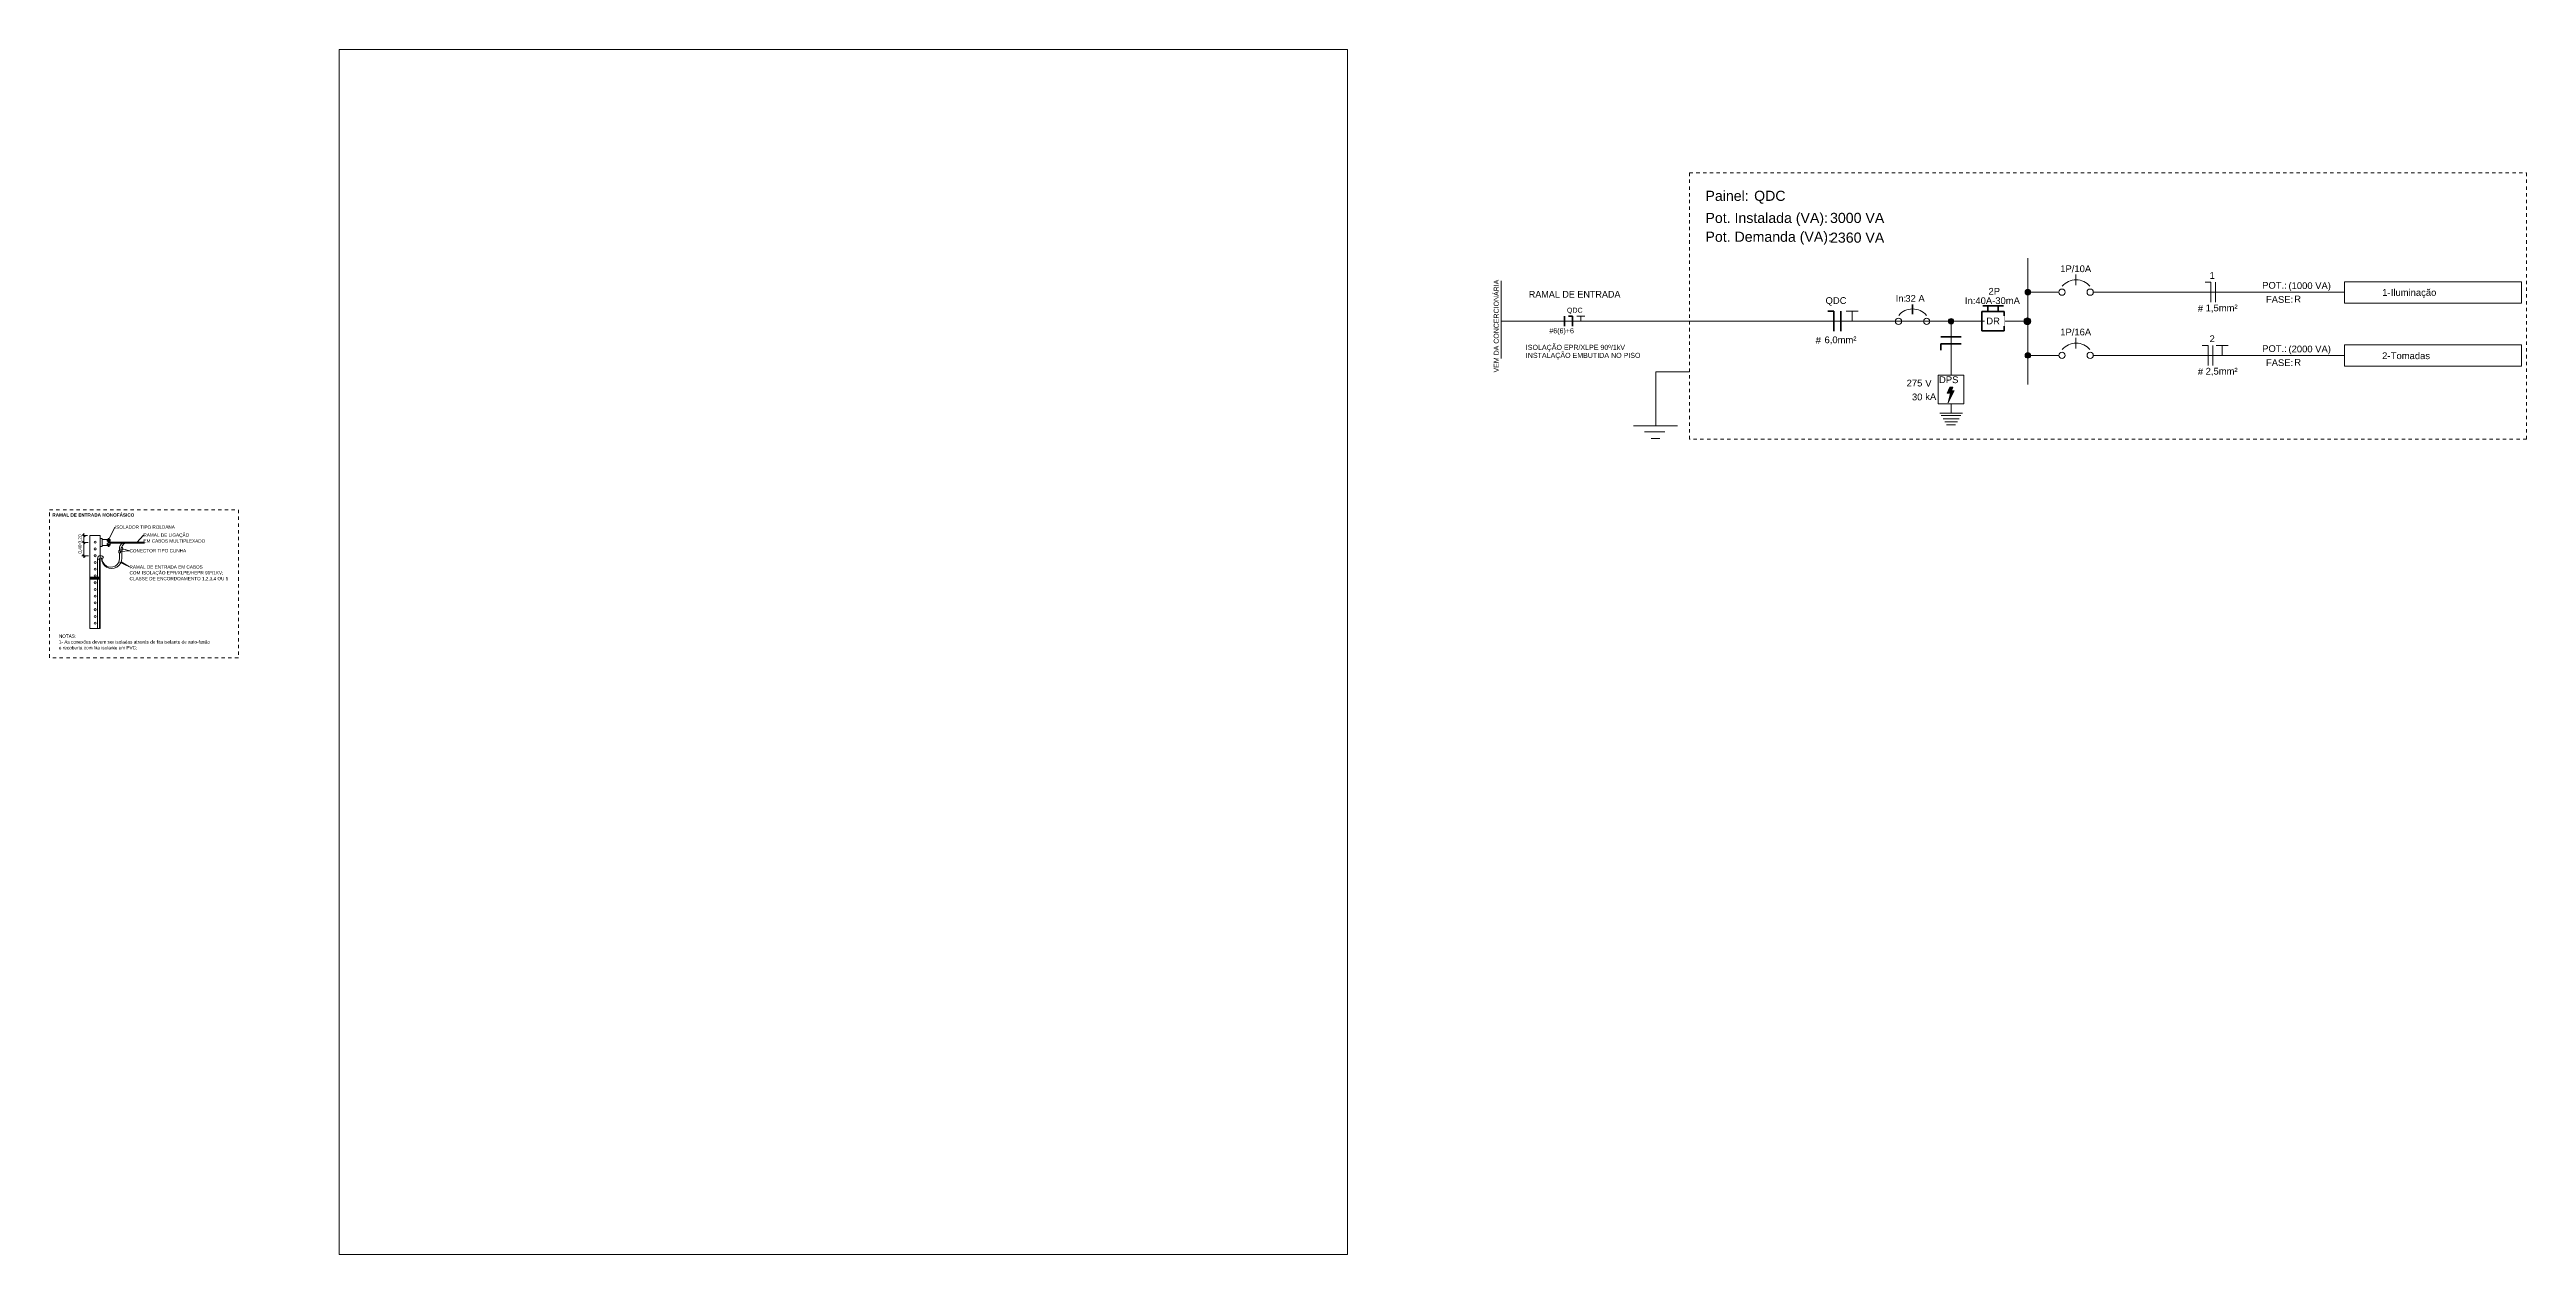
# Model space of a CAD drawing. Header units: metres. Extents: x 4 to 151, y -16 to 34.
# Drawn here: x 77.4 to 150.8, y -16.2 to 19.5 of the extents above; entities that cross this region are included whole.
import ezdxf

# ---------------------------------------------------------------- set-up
doc = ezdxf.new("R2010")
doc.units = ezdxf.units.M
for name, pattern in [('Hidden', [0.007144, 0.004763, -0.002381]), ('Overhead', [0.003969, 0.002381, -0.001587]), ('Tracejada', [0.00635, 0.003175, -0.003175])]:
    doc.linetypes.add(name, pattern=pattern)
for name, color, linetype, lineweight in [('A-ANNO-DIMS', 7, 'Continuous', 9), ('A-ANNO-DIMS-50', 7, 'Continuous', 9), ('A-ANNO-NOTE', 7, 'Continuous', 9), ('A-DETL', 7, 'Continuous', 9), ('A-DETL-GENF', 7, 'Continuous', 9), ('A-DETL-WIDE', 7, 'Continuous', 70), ('A-FLOR-OVHD', 7, 'Overhead', 9), ('E-WIRE-IDEN', 7, 'Continuous', 9), ('G-ANNO-REFR', 7, 'Tracejada', 9), ('G-ANNO-TEXT', 7, 'Continuous', 9)]:
    doc.layers.add(name, color=color, linetype=linetype, lineweight=lineweight)
doc.layers.add('A-DETL-THIN', color=7, linetype='Continuous', lineweight=20, true_color=0xc0c0c0)
doc.styles.add('Arial_1', font='arial.ttf', dxfattribs={"height": 0.2})
doc.styles.add('Arial_2', font='arial.ttf', dxfattribs={"height": 0.15})
doc.styles.add('Arial_3', font='arial.ttf', dxfattribs={"height": 0.002})
doc.styles.add('Arial_4', font='arial.ttf', dxfattribs={"height": 0.003})
doc.styles.add('Arial_5', font='arial.ttf', dxfattribs={"height": 0.3})
doc.styles.add('Century Gothic', font='GOTHIC.TTF', dxfattribs={"height": 0.1})
doc.styles.add('Century Gothic_3', font='GOTHIC.TTF', dxfattribs={"height": 0.2})
doc.styles.add('Century Gothic_5', font='GOTHIC.TTF', dxfattribs={"height": 0.15})
doc.styles.add('Century Gothic_B', font='GOTHICB.TTF', dxfattribs={"height": 0.1})
doc.dimstyles.new('Diagonal_-_2_0mm_Century_Gothic', dxfattribs={"dimscale": 0.3048, "dimtxt": 0.104417, "dimasz": 0.246063, "dimexe": 0.213255, "dimexo": 0.738189, "dimgap": 0.131234, "dimtad": 1, "dimrnd": 0.01, "dimzin": 0, "dimdsep": 46, "dimtxsty": 'Century Gothic', "dimblk1": 'OBLIQUE', "dimblk2": 'OBLIQUE', "dimsah": 1, "dimcen": 0.09, "dimdle": 0.213255, "dimazin": 0, "dimtfac": 1, "dimtdec": 4, "dimtix": 1, "dimtmove": 0, "dimatfit": 3, "dimfxl": 1, "dimtvp": 1, "dimtfill": 1, "dimtolj": 1, "dimtzin": 0, "dimarcsym": 2})
picture_1 = doc.add_image_def('image2.jpg', size_in_pixel=(652, 779))

# ---------------------------------------------------------------- blocks, each defined once
blk = doc.blocks.new('DIMBLOCK1-ENERGISA - RAMAL DE ENTRADA MONO')
at = {"layer": 'A-ANNO-DIMS-50'}
for p, q in [((78.375, 4.819), (78.375, 5.154)), ((78.375, 5.089), (78.31, 5.089)), ((78.375, 4.884), (78.31, 4.884)), ((78.375, 5.089), (78.48, 5.089)), ((78.375, 4.884), (78.472, 4.884))]:
    blk.add_line(p, q, dxfattribs=at)
at = {"layer": 'A-ANNO-DIMS-50', "lineweight": 35}
for p, q in [((78.375, 5.089), (78.338, 5.127)), ((78.375, 4.884), (78.338, 4.922)), ((78.375, 5.089), (78.413, 5.052)), ((78.375, 4.884), (78.413, 4.847))]:
    blk.add_line(p, q, dxfattribs=at)
at = {"layer": 'A-ANNO-DIMS-50', "color": 0, "insert": (78.207, 4.852), "char_height": 0.1, "width": 0.32419, "attachment_point": 1, "rotation": 90, "line_spacing_factor": 0.984502, "style": 'Century Gothic', "bg_fill": 3, "box_fill_scale": 1.25, "bg_fill_color": 256, "bg_fill_true_color": 13158600, "bg_fill_transparency": 0}
blk.add_mtext('0,20', dxfattribs=at)
blk = doc.blocks.new('_Oblique')
at = {"color": 0, "linetype": 'ByBlock', "lineweight": -2}
blk.add_line((-0.5, -0.5), (0.5, 0.5), dxfattribs=at)
blk = doc.blocks.new('DIMBLOCK2-ENERGISA - RAMAL DE ENTRADA MONO')
at = {"layer": 'A-ANNO-DIMS-50'}
for p, q in [((78.375, 4.884), (78.31, 4.884)), ((78.375, 4.487), (78.31, 4.487)), ((78.375, 4.422), (78.375, 4.949)), ((78.375, 4.884), (78.504, 4.884)), ((78.375, 4.487), (78.51, 4.487))]:
    blk.add_line(p, q, dxfattribs=at)
at = {"layer": 'A-ANNO-DIMS-50', "lineweight": 35}
for p, q in [((78.375, 4.884), (78.338, 4.922)), ((78.375, 4.487), (78.338, 4.525)), ((78.375, 4.884), (78.413, 4.847)), ((78.375, 4.487), (78.413, 4.45))]:
    blk.add_line(p, q, dxfattribs=at)
at = {"layer": 'A-ANNO-DIMS-50', "color": 0, "insert": (78.207, 4.551), "char_height": 0.1, "width": 0.32419, "attachment_point": 1, "rotation": 90, "line_spacing_factor": 0.984502, "style": 'Century Gothic', "bg_fill": 3, "box_fill_scale": 1.25, "bg_fill_color": 256, "bg_fill_true_color": 13158600, "bg_fill_transparency": 0}
blk.add_mtext('0,40', dxfattribs=at)
blk = doc.blocks.new('Unifilar_Circuitos Terminais_Wire Tags - 1_ FN-2597630-PLANTA BAIXA - TÉRREO Copiar 1')
at = {"layer": 'E-WIRE-IDEN'}
h = blk.add_hatch(color=256, dxfattribs=at)
edge = h.paths.add_edge_path()
edge.add_arc((0, 0), 0.000819, 0, 180)
edge.add_arc((0, 0), 0.000819, 180, 360)
for p, q in [((0, -0.00863), (0, 0.01013)), ((0.09388, -0.00322), (0.09388, 0.00311)), ((0.09388, 0.00311), (0.1464, 0.00311)), ((0.1464, 0.00311), (0.1464, -0.00322)), ((0.00922, 0), (0, 0)), ((0.01942, 0), (0.09388, 0)), ((0.1464, -0.00322), (0.09388, -0.00322))]:
    blk.add_line(p, q, dxfattribs=at)
at = {"layer": 'E-WIRE-IDEN', "color": 1, "true_color": 0xff0000}
for p, q in [((0.01425, 0.00205), (0.01425, 0.00524)), ((0.05563, 0.00299), (0.05563, -0.00299))]:
    blk.add_line(p, q, dxfattribs=at)
at = {"layer": 'E-WIRE-IDEN', "color": 5, "true_color": 0x0000ff}
for p, q in [((0.05262, 0.00299), (0.05426, 0.00299)), ((0.05426, 0.00299), (0.05426, -0.00299))]:
    blk.add_line(p, q, dxfattribs=at)
at = {"layer": 'E-WIRE-IDEN'}
for centre in [(0.01015, 0), (0.01849, 0)]:
    blk.add_circle(centre, 0.000927, dxfattribs=at)
for centre, radius, start, end in [((0, 0), 0.000819, 360, 180), ((0.01432, -0.0017), 0.00535, 40.01971, 139.98029), ((0, 0), 0.000819, 180, 360)]:
    blk.add_arc(centre, radius, start, end, dxfattribs=at)
at = {"layer": 'E-WIRE-IDEN', "char_height": 0.002, "attachment_point": 1, "style": 'Arial_3', "bg_fill": 3, "box_fill_scale": 1.25, "bg_fill_color": 256, "bg_fill_true_color": 13158600, "bg_fill_transparency": 0}
for s, insert, width in [('#', (0.05042, -0.00384), 0.0019241), ('FASE:', (0.07061, -0.00115), 0.0100211)]:
    blk.add_mtext(s, dxfattribs=dict(at, insert=insert, width=width))
at = {"layer": 'E-WIRE-IDEN', "insert": (0.06949, 0.00303), "char_height": 0.002, "width": 0.0089789, "attachment_point": 1, "style": 'Arial_3', "bg_fill": 3, "box_fill_scale": 1.25, "bg_fill_color": 256, "bg_fill_true_color": 13158600, "bg_fill_transparency": 0}
blk.add_mtext('POT.:', dxfattribs=at)
blk = doc.blocks.new('Unifilar_Circuitos Terminais_Wire Tags - 2_ FNT-2597632-PLANTA BAIXA - TÉRREO Copiar 1')
at = {"layer": 'E-WIRE-IDEN'}
h = blk.add_hatch(color=256, dxfattribs=at)
edge = h.paths.add_edge_path()
edge.add_arc((0, 0), 0.000819, 0, 180)
edge.add_arc((0, 0), 0.000819, 180, 360)
for p, q in [((0, -0.00863), (0, 0.01013)), ((0.09388, -0.00322), (0.09388, 0.00311)), ((0.09388, 0.00311), (0.1464, 0.00311)), ((0.1464, 0.00311), (0.1464, -0.00322)), ((0.00922, 0), (0, 0)), ((0.01942, 0), (0.09388, 0)), ((0.1464, -0.00322), (0.09388, -0.00322))]:
    blk.add_line(p, q, dxfattribs=at)
at = {"layer": 'E-WIRE-IDEN', "color": 1, "true_color": 0xff0000}
for p, q in [((0.01425, 0.00205), (0.01425, 0.00524)), ((0.05489, 0.00299), (0.05489, -0.00299))]:
    blk.add_line(p, q, dxfattribs=at)
at = {"layer": 'E-WIRE-IDEN', "color": 5, "true_color": 0x0000ff}
for p, q in [((0.05172, 0.00299), (0.05352, 0.00299)), ((0.05352, 0.00299), (0.05352, -0.00299))]:
    blk.add_line(p, q, dxfattribs=at)
at = {"layer": 'E-WIRE-IDEN', "color": 94, "true_color": 0x00a200}
for p, q in [((0.05586, 0.00299), (0.05946, 0.00299)), ((0.05766, 0.00299), (0.05766, 0))]:
    blk.add_line(p, q, dxfattribs=at)
at = {"layer": 'E-WIRE-IDEN'}
for centre in [(0.01015, 0), (0.01849, 0)]:
    blk.add_circle(centre, 0.000927, dxfattribs=at)
for centre, radius, start, end in [((0, 0), 0.000819, 360, 180), ((0.01432, -0.0017), 0.00535, 40.01971, 139.98029), ((0, 0), 0.000819, 180, 360)]:
    blk.add_arc(centre, radius, start, end, dxfattribs=at)
at = {"layer": 'E-WIRE-IDEN', "char_height": 0.002, "attachment_point": 1, "style": 'Arial_3', "bg_fill": 3, "box_fill_scale": 1.25, "bg_fill_color": 256, "bg_fill_true_color": 13158600, "bg_fill_transparency": 0}
for s, insert, width in [('#', (0.05042, -0.00384), 0.0019241), ('FASE:', (0.07061, -0.00115), 0.0100211)]:
    blk.add_mtext(s, dxfattribs=dict(at, insert=insert, width=width))
at = {"layer": 'E-WIRE-IDEN', "insert": (0.06949, 0.00303), "char_height": 0.002, "width": 0.0089789, "attachment_point": 1, "style": 'Arial_3', "bg_fill": 3, "box_fill_scale": 1.25, "bg_fill_color": 256, "bg_fill_true_color": 13158600, "bg_fill_transparency": 0}
blk.add_mtext('POT.:', dxfattribs=at)
blk = doc.blocks.new('Dados do Painel - Dados do Painel-3140219-PLANTA BAIXA - TÉRREO Copiar 1')
at = {"layer": 'A-ANNO-NOTE', "insert": (0.00352, 0.00408), "char_height": 0.003, "width": 0.0157932, "attachment_point": 1, "style": 'Arial_4', "bg_fill": 3, "box_fill_scale": 1.25, "bg_fill_color": 256, "bg_fill_true_color": 13158600, "bg_fill_transparency": 0}
blk.add_mtext('Painel:', dxfattribs=at)
at = {"layer": 'A-ANNO-NOTE', "insert": (0.00352, -0.00247), "char_height": 0.003, "width": 0.0448143, "attachment_point": 1, "style": 'Arial_4', "bg_fill": 3, "box_fill_scale": 1.25, "bg_fill_color": 256, "bg_fill_true_color": 13158600, "bg_fill_transparency": 0}
blk.add_mtext('Pot. Instalada (VA):', dxfattribs=at)
at = {"layer": 'A-ANNO-NOTE', "insert": (0.00352, -0.00805), "char_height": 0.003, "width": 0.0463375, "attachment_point": 1, "style": 'Arial_4', "bg_fill": 3, "box_fill_scale": 1.25, "bg_fill_color": 256, "bg_fill_true_color": 13158600, "bg_fill_transparency": 0}
blk.add_mtext('Pot. Demanda (VA):', dxfattribs=at)
blk = doc.blocks.new('OFEletrico_Condutores_Grande - OFEletrico_Condutores_Grande-8240355-PLANTA BAIXA - TÉRREO Copiar 1')
at = {"layer": 'A-ANNO-NOTE'}
blk.add_line((0, 0), (0.0084, 0), dxfattribs=at)
at = {"layer": 'A-ANNO-NOTE', "color": 1, "lineweight": 35, "true_color": 0xff0000}
for p, q in [((0.0012, -0.0015), (0.0012, 0.0015)), ((0.0012, 0.0015), (0.0012, -0.0015)), ((0.0012, 0.0015), (0.0012, -0.0015))]:
    blk.add_line(p, q, dxfattribs=at)
at = {"layer": 'A-ANNO-NOTE', "color": 5, "lineweight": 35, "true_color": 0x0000ff}
for p, q in [((0.0036, 0.0015), (0.0024, 0.0015)), ((0.0036, -0.0015), (0.0036, 0.0015))]:
    blk.add_line(p, q, dxfattribs=at)
at = {"layer": 'A-ANNO-NOTE', "color": 94, "true_color": 0x00a800}
for p, q in [((0.0048, 0.0015), (0.0072, 0.0015)), ((0.006, 0), (0.006, 0.0015))]:
    blk.add_line(p, q, dxfattribs=at)
blk = doc.blocks.new('Unifilar_QDC - 1_ FNT-3115556-PLANTA BAIXA - TÉRREO Copiar 1')
at = {"layer": 'A-ANNO-NOTE'}
h = blk.add_hatch(color=256, dxfattribs=at)
edge = h.paths.add_edge_path()
edge.add_arc((-0.00754, 0), 0.000819, 0, 180)
edge.add_arc((-0.00754, 0), 0.000819, 180, 360)
blk.add_hatch(color=256, dxfattribs=at).paths.add_polyline_path([(-0.00868, -0.02137), (-0.00794, -0.01953), (-0.00703, -0.01953), (-0.00747, -0.02061), (-0.00668, -0.02061), (-0.00843, -0.0242), (-0.00767, -0.02137)])
for p, q in [((-0.02406, 0), (-0.05617, 0)), ((-0.01386, 0), (0, 0)), ((-0.00754, 0), (-0.00754, -0.01596)), ((-0.01133, -0.02451), (-0.01133, -0.01596)), ((-0.01133, -0.01596), (-0.00376, -0.01596)), ((-0.00794, -0.01953), (-0.00868, -0.02137)), ((-0.00868, -0.02137), (-0.00767, -0.02137)), ((-0.00843, -0.0242), (-0.00668, -0.02061)), ((-0.00767, -0.02137), (-0.00843, -0.0242)), ((-0.00703, -0.01953), (-0.00794, -0.01953)), ((-0.00747, -0.02061), (-0.00703, -0.01953)), ((-0.00668, -0.02061), (-0.00747, -0.02061)), ((-0.00376, -0.01596), (-0.00376, -0.02451)), ((-0.00376, -0.02451), (-0.01133, -0.02451))]:
    blk.add_line(p, q, dxfattribs=at)
at = {"layer": 'A-ANNO-NOTE', "color": 5, "lineweight": 35, "true_color": 0x0000ff}
for p, q in [((-0.04408, 0.00299), (-0.04228, 0.00299)), ((-0.04228, 0.00299), (-0.04228, -0.00299)), ((-0.01054, -0.00673), (-0.00455, -0.00673)), ((-0.01054, -0.00853), (-0.01054, -0.00673))]:
    blk.add_line(p, q, dxfattribs=at)
at = {"layer": 'A-ANNO-NOTE', "color": 1, "lineweight": 35, "true_color": 0xff0000}
for p, q in [((-0.0402, 0.00299), (-0.0402, -0.00299)), ((-0.01896, 0.00214), (-0.01896, 0.005)), ((-0.01054, -0.00464), (-0.00455, -0.00464))]:
    blk.add_line(p, q, dxfattribs=at)
at = {"layer": 'A-ANNO-NOTE', "color": 94, "true_color": 0x00a800}
for p, q in [((-0.03868, 0.00298), (-0.03508, 0.00298)), ((-0.03688, 0.00298), (-0.03688, 0)), ((-0.01089, -0.02721), (-0.0042, -0.02721)), ((-0.01044, -0.02799), (-0.00465, -0.02799)), ((-0.00992, -0.02889), (-0.00517, -0.02889)), ((-0.00754, -0.02451), (-0.00754, -0.02721)), ((-0.0094, -0.02978), (-0.00568, -0.02978)), ((-0.00889, -0.03068), (-0.0062, -0.03068))]:
    blk.add_line(p, q, dxfattribs=at)
at = {"layer": 'A-ANNO-NOTE'}
for centre in [(-0.02313, 0), (-0.01479, 0)]:
    blk.add_circle(centre, 0.000927, dxfattribs=at)
for centre, radius, start, end in [((-0.01896, -0.0017), 0.00535, 40.01971, 139.98029), ((-0.00754, 0), 0.000819, 360, 180), ((-0.00754, 0), 0.000819, 180, 360)]:
    blk.add_arc(centre, radius, start, end, dxfattribs=at)
at = {"layer": 'A-ANNO-NOTE', "char_height": 0.002, "attachment_point": 1, "style": 'Arial_3'}
for s, insert, width in [('In:', (-0.02398, 0.00778), 0.0038481), ('#', (-0.0477, -0.00461), 0.0019241), ('V', (-0.0152, -0.0174), 0.0023249), ('kA', (-0.0152, -0.02136), 0.0040886), ('DPS', (-0.01112, -0.01635), 0.007135)]:
    blk.add_mtext(s, dxfattribs=dict(at, insert=insert, width=width))
blk = doc.blocks.new('Unifilar_IDR - 2_ IDR Bipolar-3136579-PLANTA BAIXA - TÉRREO Copiar 1')
at = {"layer": 'A-ANNO-NOTE'}
h = blk.add_hatch(color=256, dxfattribs=at)
edge = h.paths.add_edge_path()
edge.add_arc((0.01015, 0), 0.001, 90, 270)
edge.add_arc((0.01015, 0), 0.001, 270, 450)
for p, q in [((-0.00332, 0), (-0.01115, 0)), ((0.00332, 0), (0.01115, 0))]:
    blk.add_line(p, q, dxfattribs=at)
at = {"layer": 'A-ANNO-NOTE', "lineweight": 35}
for p, q in [((-0.00332, -0.00288), (-0.00332, 0.00288)), ((-0.00332, 0.00288), (0.00332, 0.00288)), ((-0.00303, 0.00455), (0.00309, 0.00455)), ((-0.00152, 0.00288), (-0.00152, 0.00455)), ((0.00154, 0.00288), (-0.00152, 0.00288)), ((0.00154, 0.00455), (0.00154, 0.00288)), ((0.00332, 0.00288), (0.00332, -0.00288)), ((0.00332, -0.00288), (-0.00332, -0.00288))]:
    blk.add_line(p, q, dxfattribs=at)
at = {"layer": 'A-ANNO-NOTE'}
for start, end in [(90, 270), (270, 90)]:
    blk.add_arc((0.01015, 0), 0.001, start, end, dxfattribs=at)
at = {"layer": 'A-ANNO-NOTE', "char_height": 0.002, "attachment_point": 1, "style": 'Arial_3', "bg_fill": 3, "box_fill_scale": 1.25, "bg_fill_color": 256, "bg_fill_true_color": 13158600, "bg_fill_transparency": 0}
for s, insert, width in [('2P', (-0.00136, 0.00989), 0.0042489), ('DR', (-0.00201, 0.00108), 0.0049705)]:
    blk.add_mtext(s, dxfattribs=dict(at, insert=insert, width=width))

msp = doc.modelspace()

# ---------------------------------------------------------------- hatches: boundary and pattern name
at = {"layer": 'A-DETL-GENF', "true_color": 0xc0c0c0}
msp.add_hatch(color=9, dxfattribs=at).paths.add_polyline_path([(78.855, 3.789), (78.855, 3.849), (78.555, 3.849), (78.555, 3.789)])

# ---------------------------------------------------------------- linework, layer by layer
at = {"layer": 'A-DETL', "linetype": 'Hidden'}
for p, q in [((125.989, 15.841), (150.807, 15.841)), ((125.989, 7.941), (125.989, 15.841)), ((150.807, 15.841), (150.807, 7.941)), ((150.807, 7.941), (125.989, 7.941))]:
    msp.add_line(p, q, dxfattribs=at)
at = {"layer": 'A-DETL'}
for p, q in [((120.402, 12.641), (120.402, 10.341)), ((136.02, 11.441), (120.402, 11.441)), ((78.555, 5.089), (78.555, 3.849)), ((78.555, 5.089), (78.855, 5.089)), ((78.855, 5.089), (78.855, 4.119)), ((78.855, 5.004), (78.915, 5.004)), ((78.915, 4.764), (78.855, 4.764)), ((78.855, 4.419), (78.855, 3.849)), ((78.892, 4.413), (78.955, 4.43)), ((78.915, 5.004), (78.915, 4.764)), ((78.915, 4.974), (79.11, 4.974)), ((78.915, 4.794), (79.11, 4.794)), ((79.11, 4.974), (79.066, 4.966)), ((79.066, 4.921), (79.066, 4.966)), ((79.066, 4.944), (79.155, 4.944)), ((79.066, 4.921), (79.092, 4.906)), ((79.066, 4.847), (79.092, 4.862)), ((79.066, 4.847), (79.066, 4.802)), ((79.066, 4.824), (79.155, 4.824)), ((79.11, 4.794), (79.066, 4.802)), ((79.092, 4.906), (79.092, 4.862)), ((79.092, 4.862), (79.092, 4.906)), ((79.092, 4.906), (79.129, 4.906)), ((79.092, 4.862), (79.129, 4.862)), ((79.095, 4.974), (79.095, 5.004)), ((79.095, 5.004), (79.125, 5.004)), ((79.095, 4.794), (79.095, 4.764)), ((79.095, 4.764), (79.125, 4.764)), ((79.11, 4.974), (79.155, 4.966)), ((79.11, 4.794), (79.155, 4.802)), ((79.125, 4.971), (79.125, 5.004)), ((79.125, 4.797), (79.125, 4.764)), ((79.155, 4.921), (79.129, 4.906)), ((79.129, 4.906), (79.129, 4.862)), ((79.129, 4.862), (79.129, 4.906)), ((79.155, 4.847), (79.129, 4.862)), ((79.155, 4.921), (79.155, 4.966)), ((79.155, 4.847), (79.155, 4.802)), ((78.855, 3.849), (78.555, 3.849)), ((78.555, 3.849), (78.555, 3.789)), ((78.555, 3.789), (78.555, 2.329)), ((78.555, 3.789), (78.855, 3.789)), ((78.775, 2.329), (78.775, 4.394)), ((78.835, 4.387), (78.775, 4.387)), ((78.835, 4.387), (78.835, 2.329)), ((78.855, 3.789), (78.855, 3.849)), ((78.855, 3.789), (78.855, 2.329)), ((78.855, 2.329), (78.555, 2.329))]:
    msp.add_line(p, q, dxfattribs=at)
at = {"layer": 'A-DETL', "color": 3, "lineweight": 18, "true_color": 0x00ff00}
for p, q in [((125.989, 9.941), (124.989, 9.941)), ((124.989, 9.941), (124.989, 8.341)), ((124.329, 8.341), (125.629, 8.341)), ((124.656, 8.165), (125.256, 8.165)), ((124.854, 7.968), (125.109, 7.968))]:
    msp.add_line(p, q, dxfattribs=at)
at = {"layer": 'A-DETL', "color": 1, "lineweight": 20, "true_color": 0xff0000}
for p, q in [((79.432, 4.645), (79.432, 4.743)), ((79.432, 4.407), (79.432, 4.575))]:
    msp.add_line(p, q, dxfattribs=at)
at = {"layer": 'A-DETL', "color": 5, "lineweight": 20, "true_color": 0x0000ff}
for p, q in [((79.5, 4.73), (79.5, 4.743)), ((79.5, 4.412), (79.5, 4.66))]:
    msp.add_line(p, q, dxfattribs=at)
at = {"layer": 'A-DETL'}
for centre in [(78.705, 4.889), (78.705, 4.689), (78.705, 4.489), (78.705, 4.289), (78.705, 4.089), (78.705, 3.889), (78.705, 3.689), (78.705, 3.489), (78.705, 3.289), (78.705, 3.089), (78.705, 2.889), (78.705, 2.689), (78.705, 2.489)]:
    msp.add_circle(centre, 0.03, dxfattribs=at)
at = {"layer": 'A-DETL', "color": 5, "lineweight": 20, "true_color": 0x0000ff}
for centre, radius, start, end in [((79.2, 4.412), 0.3, 179.33862, 0), ((79.681, 4.701), 0.185, 96.79254, 167.04893)]:
    msp.add_arc(centre, radius, start, end, dxfattribs=at)
at = {"layer": 'A-DETL', "color": 1, "lineweight": 20, "true_color": 0xff0000}
for centre, radius, start, end in [((79.172, 4.407), 0.26, 177.34155, 360), ((79.612, 4.701), 0.185, 96.79254, 167.04893)]:
    msp.add_arc(centre, radius, start, end, dxfattribs=at)
at = {"layer": 'A-DETL'}
msp.add_open_spline([(78.775, 4.394), (78.781, 4.465), (78.826, 4.486), (78.876, 4.489), (78.92, 4.479), (78.943, 4.456), (78.951, 4.442), (78.955, 4.43)], degree=3, knots=[0, 0, 0, 0, 0.1713754, 0.3163398, 0.4435969, 0.5370175, 0.5982988, 0.5982988, 0.5982988, 0.5982988], dxfattribs=at)
for points, degree in [([(78.835, 4.387), (78.838, 4.413), (78.855, 4.419)], 2), ([(78.87, 4.425), (78.855, 4.419)], 1), ([(78.87, 4.425), (78.884, 4.423), (78.887, 4.419), (78.892, 4.413)], 3)]:
    msp.add_open_spline(points, degree=degree, dxfattribs=at)
at = {"layer": 'A-DETL-THIN'}
for p, q in [((79.414, 4.645), (79.408, 4.575)), ((79.46, 4.575), (79.408, 4.575)), ((79.454, 4.645), (79.414, 4.645)), ((79.454, 4.645), (79.46, 4.575)), ((79.48, 4.73), (79.474, 4.66)), ((79.527, 4.66), (79.474, 4.66)), ((79.52, 4.73), (79.48, 4.73)), ((79.52, 4.73), (79.527, 4.66))]:
    msp.add_line(p, q, dxfattribs=at)
at = {"layer": 'A-DETL-WIDE'}
msp.add_line((79.092, 4.884), (80.172, 4.884), dxfattribs=at)
at = {"layer": 'A-FLOR-OVHD'}
for p, q in [((77.355, 5.849), (82.954, 5.849)), ((77.355, 1.466), (77.355, 5.849)), ((82.954, 5.849), (82.954, 1.466)), ((82.954, 1.466), (77.355, 1.466))]:
    msp.add_line(p, q, dxfattribs=at)
at = {"layer": 'G-ANNO-TEXT'}
for p, q in [((79.115, 4.972), (79.293, 5.338)), ((79.457, 4.614), (79.727, 4.636)), ((79.457, 4.614), (79.727, 4.636)), ((79.457, 4.614), (79.727, 4.636)), ((79.525, 4.696), (79.727, 4.636)), ((79.946, 4.884), (80.14, 5.1)), ((79.414, 4.309), (79.727, 4.155)), ((79.414, 4.309), (79.727, 4.155)), ((79.48, 4.306), (79.727, 4.155)), ((79.481, 4.306), (79.727, 4.155))]:
    msp.add_line(p, q, dxfattribs=at)

# ---------------------------------------------------------------- block references
at = {"layer": 'A-ANNO-NOTE', "xscale": 100, "yscale": 100, "zscale": 100}
for name, p in [('Dados do Painel - Dados do Painel-3140219-PLANTA BAIXA - TÉRREO Copiar 1', (126.109, 14.902)), ('Unifilar_QDC - 1_ FNT-3115556-PLANTA BAIXA - TÉRREO Copiar 1', (134.499, 11.441))]:
    msp.add_blockref(name, p, dxfattribs=at)
at = {"layer": 'A-ANNO-NOTE', "color": 1, "true_color": 0xff0000, "xscale": 100, "yscale": 100, "zscale": 100}
msp.add_blockref('OFEletrico_Condutores_Grande - OFEletrico_Condutores_Grande-8240355-PLANTA BAIXA - TÉRREO Copiar 1', (122.162, 11.441), dxfattribs=at)

# ---------------------------------------------------------------- texts
at = {"layer": 'A-ANNO-NOTE', "attachment_point": 1}
for s, insert, char_height, width, style in [('QDC', (122.353, 11.843), 0.15, 0.5692, 'Arial_2'), ('QDC', (130.022, 12.155), 0.2, 0.7616, 'Arial_1'), ('32 A', (132.388, 12.219), 0.2, 0.7135, 'Arial_1'), ('#6(6)+6', (121.831, 11.233), 0.15, 0.90591, 'Arial_2'), ('6,0mm²', (129.991, 10.99), 0.2, 1.17046, 'Arial_1'), ('275', (132.426, 9.708), 0.2, 0.57721, 'Arial_1'), ('30', (132.584, 9.297), 0.2, 0.38481, 'Arial_1')]:
    msp.add_mtext(s, dxfattribs=dict(at, insert=insert, char_height=char_height, width=width, style=style))
at = {"layer": 'G-ANNO-TEXT', "attachment_point": 1}
for s, insert, char_height, width, style in [('RAMAL DE ENTRADA', (121.221, 12.341), 0.2, 3.31097, 'Century Gothic_3'), ('ISOLAÇÃO EPR/XLPE 90º/1kV', (121.134, 10.742), 0.15, 3.59156, 'Arial_2'), ('INSTALAÇÃO EMBUTIDA NO PISO', (121.134, 10.504), 0.15, 4.13671, 'Arial_2'), ('ISOLADOR TIPO ROLDANA', (79.293, 5.388), 0.1, 2.1365, 'Century Gothic'), ('RAMAL DE LIGAÇÃO', (80.14, 5.15), 0.1, 1.69156, 'Century Gothic'), ('CONECTOR TIPO CUNHA', (79.727, 4.686), 0.1, 2.04831, 'Century Gothic'), ('EM CABOS MULTIPLEXADO', (80.14, 4.978), 0.1, 2.1846, 'Century Gothic'), ('COM ISOLAÇÃO EPR/XLPE/HEPR 90º/1KV;', (79.727, 4.033), 0.1, 3.40316, 'Century Gothic'), ('CLASSE DE ENCORDOAMENTO 1,2,3,4 OU 5', (79.727, 3.861), 0.1, 3.54346, 'Century Gothic'), ('RAMAL DE ENTRADA EM CABOS', (79.727, 4.205), 0.1, 2.59747, 'Century Gothic'), ('e recoberta com fita isolante em PVC;', (77.632, 1.81), 0.1, 3.21477, 'Century Gothic'), ('1- As conexões devem ser isoladas através de fita isolante de auto-fusão', (77.632, 1.982), 0.1, 6.08481, 'Century Gothic'), ('NOTAS:', (77.632, 2.154), 0.1, 0.59325, 'Century Gothic')]:
    msp.add_mtext(s, dxfattribs=dict(at, insert=insert, char_height=char_height, width=width, style=style))

# ---------------------------------------------------------------- pictures from other files: only their frames are drawn
at = {"layer": 'G-ANNO-REFR'}
image = msp.add_image(picture_1, insert=(85.944, -16.229), size_in_units=(29.901, 35.726), dxfattribs=at)
image.dxf.flags = 7

# ---------------------------------------------------------------- next in the draw order: block references
at = {"layer": 'E-WIRE-IDEN', "xscale": 99.99999999999993, "yscale": 99.99999999999993, "zscale": 99.99999999999993}
msp.add_blockref('Unifilar_Circuitos Terminais_Wire Tags - 1_ FN-2597630-PLANTA BAIXA - TÉRREO Copiar 1', (136.02, 12.303), dxfattribs=at)

# ---------------------------------------------------------------- next in the draw order: texts
at = {"layer": 'A-ANNO-NOTE', "char_height": 0.3, "attachment_point": 1, "style": 'Arial_5', "bg_fill": 3, "box_fill_scale": 1.25, "bg_fill_color": 256, "bg_fill_true_color": 13158600, "bg_fill_transparency": 0}
for s, insert, width in [('QDC', (127.904, 15.31), 1.1384), ('3000 VA', (130.155, 14.655), 1.98818)]:
    msp.add_mtext(s, dxfattribs=dict(at, insert=insert, width=width))
at = {"layer": 'G-ANNO-TEXT', "insert": (120.181, 9.923), "char_height": 0.15, "width": 3.47131, "attachment_point": 1, "rotation": 90, "style": 'Century Gothic_5', "bg_fill": 3, "box_fill_scale": 1.25, "bg_fill_color": 256, "bg_fill_true_color": 13158600, "bg_fill_transparency": 0}
msp.add_mtext('VEM DA CONCERCIONÁRIA', dxfattribs=at)
at = {"layer": 'G-ANNO-TEXT', "insert": (77.438, 5.746), "char_height": 0.1, "width": 2.91013, "attachment_point": 1, "style": 'Century Gothic_B', "bg_fill": 3, "box_fill_scale": 1.25, "bg_fill_color": 256, "bg_fill_true_color": 13158600, "bg_fill_transparency": 0}
msp.add_mtext('RAMAL DE ENTRADA MONOFÁSICO', dxfattribs=at)

# ---------------------------------------------------------------- next in the draw order: dimensions: what is measured, and where the dimension line sits
at = {"layer": 'A-ANNO-DIMS'}
dim = msp.add_linear_dim(base=(78.37529, 5.08908), p1=(78.69734, 4.88412), p2=(78.70535, 5.08908), angle=90, dimstyle='Diagonal_-_2_0mm_Century_Gothic', override={"dimpost": '<>', "dimfxl": 0.205119}, dxfattribs=at)
dim.commit()
dim.dimension.update_dxf_attribs({"geometry": 'DIMBLOCK1-ENERGISA - RAMAL DE ENTRADA MONO', "text_midpoint": (78.28277, 4.9866)})

# ---------------------------------------------------------------- next in the draw order: texts
at = {"layer": 'A-ANNO-NOTE', "insert": (130.155, 14.07), "char_height": 0.3, "width": 1.98818, "attachment_point": 1, "style": 'Arial_5', "bg_fill": 3, "box_fill_scale": 1.25, "bg_fill_color": 256, "bg_fill_true_color": 13158600, "bg_fill_transparency": 0}
msp.add_mtext('2360 VA', dxfattribs=at)
at = {"layer": 'E-WIRE-IDEN', "char_height": 0.2, "attachment_point": 1, "style": 'Arial_1'}
for s, insert, width in [('1P/10A', (136.982, 13.097), 1.1384), ('1', (141.409, 12.898), 0.1924), ('(1000 VA)', (143.75, 12.595), 1.55527), ('1,5mm²', (141.294, 11.936), 1.17046), ('R', (143.919, 12.201), 0.24852), ('1-', (146.527, 12.394), 0.30464), ('Iluminação', (146.783, 12.394), 1.68354)]:
    msp.add_mtext(s, dxfattribs=dict(at, insert=insert, width=width))

# ---------------------------------------------------------------- next in the draw order: dimensions: what is measured, and where the dimension line sits
at = {"layer": 'A-ANNO-DIMS'}
dim = msp.add_linear_dim(base=(78.375, 4.884), p1=(78.735, 4.487), p2=(78.729, 4.884), angle=90, dimstyle='Diagonal_-_2_0mm_Century_Gothic', override={"dimpost": '<>', "dimfxl": 0.396964}, dxfattribs=at)
dim.commit()
dim.dimension.update_dxf_attribs({"geometry": 'DIMBLOCK2-ENERGISA - RAMAL DE ENTRADA MONO', "text_midpoint": (78.283, 4.686)})

# ---------------------------------------------------------------- next in the draw order: block references
at = {"layer": 'E-WIRE-IDEN', "xscale": 99.99999999999993, "yscale": 99.99999999999993, "zscale": 99.99999999999993}
msp.add_blockref('Unifilar_Circuitos Terminais_Wire Tags - 2_ FNT-2597632-PLANTA BAIXA - TÉRREO Copiar 1', (136.02, 10.427), dxfattribs=at)

# ---------------------------------------------------------------- next in the draw order: block references
at = {"layer": 'A-ANNO-NOTE', "xscale": 100, "yscale": 100, "zscale": 100}
msp.add_blockref('Unifilar_IDR - 2_ IDR Bipolar-3136579-PLANTA BAIXA - TÉRREO Copiar 1', (134.99, 11.441), dxfattribs=at)

# ---------------------------------------------------------------- next in the draw order: texts
at = {"layer": 'E-WIRE-IDEN', "char_height": 0.2, "attachment_point": 1, "style": 'Arial_1'}
for s, insert, width in [('1P/16A', (136.982, 11.221), 1.1384), ('2', (141.409, 11.022), 0.1924), ('(2000 VA)', (143.75, 10.719), 1.55527), ('R', (143.919, 10.325), 0.24852), ('2-', (146.527, 10.518), 0.30464), ('Tomadas', (146.783, 10.518), 1.44304), ('2,5mm²', (141.294, 10.06), 1.17046)]:
    msp.add_mtext(s, dxfattribs=dict(at, insert=insert, width=width))

# ---------------------------------------------------------------- next in the draw order: texts
at = {"layer": 'A-ANNO-NOTE', "insert": (134.155, 12.151), "char_height": 0.2, "width": 2.02025, "attachment_point": 1, "style": 'Arial_1'}
msp.add_mtext('In:40A-30mA', dxfattribs=at)

doc.saveas('drawing.dxf')
